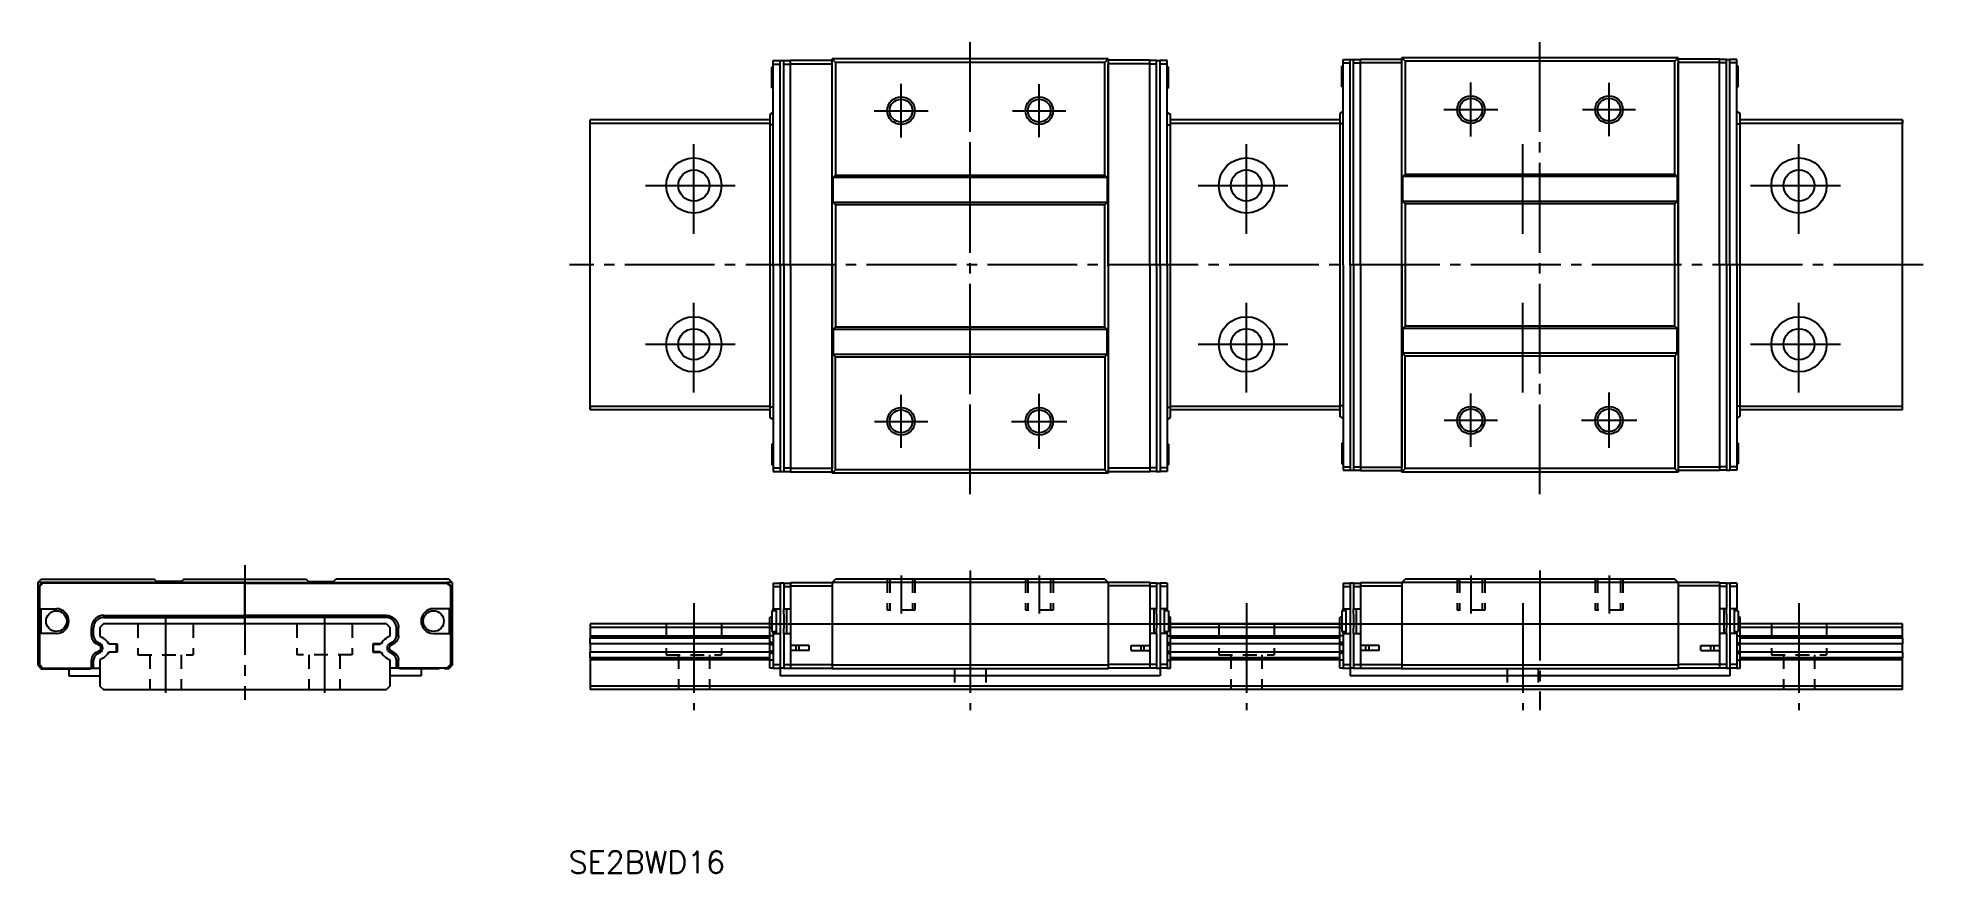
# Model space of a CAD drawing. Extents: x -21 to 252, y 517 to 638.
import ezdxf

# ---------------------------------------------------------------- set-up
doc = ezdxf.new("R2010")
doc.units = 0
doc.linetypes.add('CENTER', pattern=[17.5, 13, -1.5, 1.5, -1.5])
doc.linetypes.add('DASHED', pattern=[3.5, 2, -1.5])
doc.layers.get('0').update_dxf_attribs({"linetype": 'CONTINUOUS'})
doc.layers.add('CENTER', color=1, linetype='CENTER')
doc.styles.get("Standard").update_dxf_attribs({"font": 'txt.shx', "bigfont": '@extfont2.shx'})

msp = doc.modelspace()

# ---------------------------------------------------------------- linework, layer by layer
at = {"color": 7, "linetype": 'CONTINUOUS'}
for p, q in [((85.04, 630.65), (85.04, 633.65)), ((85.24, 633.65), (85.04, 633.65)), ((85.24, 634.6), (86.24, 634.6)), ((85.24, 634.1), (85.24, 634.6)), ((85.24, 604.85), (85.24, 634.1)), ((85.24, 634.1), (86.24, 634.1)), ((86.24, 634.1), (86.24, 634.6)), ((86.24, 634.6), (86.74, 634.6)), ((86.24, 604.85), (86.24, 634.1)), ((86.74, 634.6), (87.74, 634.6)), ((86.74, 634.1), (86.74, 634.6)), ((86.74, 604.85), (86.74, 634.1)), ((86.74, 634.1), (87.74, 634.1)), ((87.74, 634.65), (93.74, 634.65)), ((87.74, 634.15), (87.74, 634.65)), ((87.74, 604.85), (87.74, 634.15)), ((87.74, 634.15), (93.74, 634.15)), ((93.74, 634.15), (93.74, 634.85)), ((93.74, 634.85), (94.24, 634.35)), ((133.74, 634.85), (93.74, 634.85)), ((93.74, 604.85), (93.74, 634.15)), ((93.74, 604.85), (93.74, 634.15)), ((94.24, 634.35), (94.24, 618)), ((133.24, 634.35), (94.24, 634.35)), ((133.24, 634.35), (133.74, 634.85)), ((133.24, 618), (133.24, 634.35)), ((133.74, 634.85), (133.74, 634.15)), ((139.74, 634.65), (133.74, 634.65)), ((139.74, 634.15), (133.74, 634.15)), ((133.74, 604.85), (133.74, 634.15)), ((133.74, 634.15), (133.74, 604.85)), ((139.74, 634.15), (139.74, 634.65)), ((140.74, 634.6), (139.74, 634.6)), ((139.74, 604.85), (139.74, 634.15)), ((140.74, 634.1), (139.74, 634.1)), ((140.74, 634.1), (140.74, 634.6)), ((140.74, 634.6), (141.24, 634.6)), ((140.74, 604.85), (140.74, 634.1)), ((142.24, 634.6), (141.24, 634.6)), ((141.24, 634.1), (141.24, 634.6)), ((142.24, 634.1), (141.24, 634.1)), ((141.24, 604.85), (141.24, 634.1)), ((142.24, 634.1), (142.24, 634.6)), ((142.24, 604.85), (142.24, 634.1)), ((142.44, 633.65), (142.24, 633.65)), ((142.44, 630.65), (142.44, 633.65)), ((167.54, 630.81), (167.54, 633.81)), ((167.74, 633.81), (167.54, 633.81)), ((167.74, 634.76), (168.74, 634.76)), ((167.74, 634.26), (167.74, 634.76)), ((167.74, 605.01), (167.74, 634.26)), ((167.74, 634.26), (168.74, 634.26)), ((168.74, 634.26), (168.74, 634.76)), ((168.74, 634.76), (169.24, 634.76)), ((168.74, 605.01), (168.74, 634.26)), ((169.24, 634.76), (170.24, 634.76)), ((169.24, 634.26), (169.24, 634.76)), ((169.24, 605.01), (169.24, 634.26)), ((169.24, 634.26), (170.24, 634.26)), ((170.24, 634.81), (176.24, 634.81)), ((170.24, 634.31), (170.24, 634.81)), ((170.24, 605.01), (170.24, 634.31)), ((170.24, 634.31), (176.24, 634.31)), ((176.24, 634.31), (176.24, 635.01)), ((176.24, 635.01), (176.74, 634.51)), ((216.24, 635.01), (176.24, 635.01)), ((176.24, 605.01), (176.24, 634.31)), ((176.24, 605.01), (176.24, 634.31)), ((176.74, 634.51), (176.74, 618.16)), ((215.74, 634.51), (176.74, 634.51)), ((215.74, 634.51), (216.24, 635.01)), ((215.74, 618.16), (215.74, 634.51)), ((216.24, 635.01), (216.24, 634.31)), ((222.24, 634.81), (216.24, 634.81)), ((222.24, 634.31), (216.24, 634.31)), ((216.24, 605.01), (216.24, 634.31)), ((216.24, 634.31), (216.24, 605.01)), ((222.24, 634.31), (222.24, 634.81)), ((223.24, 634.76), (222.24, 634.76)), ((222.24, 605.01), (222.24, 634.31)), ((223.24, 634.26), (222.24, 634.26)), ((223.24, 634.26), (223.24, 634.76)), ((223.24, 634.76), (223.74, 634.76)), ((223.24, 605.01), (223.24, 634.26)), ((224.74, 634.76), (223.74, 634.76)), ((223.74, 634.26), (223.74, 634.76)), ((224.74, 634.26), (223.74, 634.26)), ((223.74, 605.01), (223.74, 634.26)), ((224.74, 634.26), (224.74, 634.76)), ((224.74, 605.01), (224.74, 634.26)), ((224.94, 633.81), (224.74, 633.81)), ((224.94, 630.81), (224.94, 633.81)), ((85.04, 630.65), (85.24, 630.65)), ((142.24, 630.65), (142.44, 630.65)), ((167.54, 630.81), (167.74, 630.81)), ((224.74, 630.81), (224.94, 630.81)), ((58.74, 584.01), (58.74, 626.01)), ((84.74, 626.01), (58.74, 626.01)), ((58.74, 625.51), (58.74, 626.01)), ((84.74, 625.51), (58.74, 625.51)), ((85.24, 627.08), (84.74, 626.78)), ((84.74, 626.78), (84.74, 582.92)), ((85.24, 625.28), (84.74, 625.28)), ((142.24, 627.08), (142.74, 626.78)), ((142.24, 625.28), (142.74, 625.28)), ((142.74, 582.92), (142.74, 626.78)), ((167.24, 626.01), (142.74, 626.01)), ((167.24, 625.51), (142.74, 625.51)), ((167.74, 627.24), (167.24, 626.94)), ((167.24, 626.94), (167.24, 583.08)), ((167.74, 625.44), (167.24, 625.44)), ((224.74, 627.24), (225.24, 626.94)), ((224.74, 625.44), (225.24, 625.44)), ((225.24, 583.08), (225.24, 626.94)), ((248.74, 626.01), (225.24, 626.01)), ((248.74, 625.51), (225.24, 625.51)), ((248.74, 584.01), (248.74, 626.01)), ((248.74, 626.01), (248.74, 625.51)), ((93.89, 617.65), (94.24, 618)), ((93.89, 614.05), (93.89, 617.65)), ((133.59, 617.65), (93.89, 617.65)), ((94.24, 618), (133.24, 618)), ((133.24, 618), (133.59, 617.65)), ((133.59, 617.65), (133.59, 614.05)), ((176.39, 617.81), (176.74, 618.16)), ((176.39, 614.21), (176.39, 617.81)), ((216.09, 617.81), (176.39, 617.81)), ((176.74, 618.16), (215.74, 618.16)), ((215.74, 618.16), (216.09, 617.81)), ((216.09, 617.81), (216.09, 614.21)), ((94.24, 613.7), (93.89, 614.05)), ((133.59, 614.05), (93.89, 614.05)), ((94.24, 613.7), (94.24, 596)), ((133.24, 613.7), (94.24, 613.7)), ((133.59, 614.05), (133.24, 613.7)), ((133.24, 596), (133.24, 613.7)), ((176.74, 613.86), (176.39, 614.21)), ((216.09, 614.21), (176.39, 614.21)), ((176.74, 613.86), (176.74, 596.16)), ((215.74, 613.86), (176.74, 613.86)), ((216.09, 614.21), (215.74, 613.86)), ((215.74, 596.16), (215.74, 613.86)), ((85.24, 604.85), (85.24, 575.6)), ((86.24, 604.85), (86.24, 575.6)), ((86.74, 604.85), (86.74, 575.6)), ((87.74, 604.85), (87.74, 575.55)), ((93.74, 604.85), (93.74, 575.55)), ((93.74, 575.55), (93.74, 604.85)), ((133.74, 604.85), (133.74, 575.55)), ((133.74, 604.85), (133.74, 575.55)), ((139.74, 604.85), (139.74, 575.55)), ((140.74, 604.85), (140.74, 575.6)), ((141.24, 604.85), (141.24, 575.6)), ((142.24, 604.85), (142.24, 575.6)), ((167.74, 605.01), (167.74, 575.76)), ((168.74, 605.01), (168.74, 575.76)), ((169.24, 605.01), (169.24, 575.76)), ((170.24, 605.01), (170.24, 575.71)), ((176.24, 605.01), (176.24, 575.71)), ((176.24, 575.71), (176.24, 605.01)), ((216.24, 605.01), (216.24, 575.71)), ((216.24, 605.01), (216.24, 575.71)), ((222.24, 605.01), (222.24, 575.71)), ((223.24, 605.01), (223.24, 575.76)), ((223.74, 605.01), (223.74, 575.76)), ((224.74, 605.01), (224.74, 575.76)), ((94.24, 596), (93.89, 595.65)), ((93.89, 595.65), (93.89, 592.05)), ((133.59, 595.65), (93.89, 595.65)), ((133.24, 596), (94.24, 596)), ((133.59, 595.65), (133.24, 596)), ((133.59, 592.05), (133.59, 595.65)), ((176.74, 596.16), (176.39, 595.81)), ((176.39, 595.81), (176.39, 592.21)), ((216.09, 595.81), (176.39, 595.81)), ((215.74, 596.16), (176.74, 596.16)), ((216.09, 595.81), (215.74, 596.16)), ((216.09, 592.21), (216.09, 595.81)), ((93.89, 592.05), (94.24, 591.7)), ((133.59, 592.05), (93.89, 592.05)), ((94.24, 591.7), (133.24, 591.7)), ((94.24, 575.35), (94.24, 591.7)), ((133.24, 591.7), (133.59, 592.05)), ((133.24, 591.7), (133.24, 575.35)), ((176.39, 592.21), (176.74, 591.86)), ((216.09, 592.21), (176.39, 592.21)), ((176.74, 591.86), (215.74, 591.86)), ((176.74, 575.51), (176.74, 591.86)), ((215.74, 591.86), (216.09, 592.21)), ((215.74, 591.86), (215.74, 575.51)), ((84.74, 584.51), (58.74, 584.51)), ((58.74, 584.51), (58.74, 584.01)), ((85.24, 584.42), (84.74, 584.42)), ((142.24, 584.42), (142.74, 584.42)), ((167.24, 584.51), (142.74, 584.51)), ((167.74, 584.58), (167.24, 584.58)), ((224.74, 584.58), (225.24, 584.58)), ((248.74, 584.51), (225.24, 584.51)), ((248.74, 584.01), (248.74, 584.51)), ((84.74, 584.01), (58.74, 584.01)), ((85.24, 582.62), (84.74, 582.92)), ((142.24, 582.62), (142.74, 582.92)), ((167.24, 584.01), (142.74, 584.01)), ((167.74, 582.78), (167.24, 583.08)), ((224.74, 582.78), (225.24, 583.08)), ((248.74, 584.01), (225.24, 584.01)), ((85.04, 579.05), (85.04, 576.05)), ((85.24, 579.05), (85.04, 579.05)), ((142.44, 579.05), (142.24, 579.05)), ((142.44, 579.05), (142.44, 576.05)), ((167.54, 579.21), (167.54, 576.21)), ((167.74, 579.21), (167.54, 579.21)), ((224.94, 579.21), (224.74, 579.21)), ((224.94, 579.21), (224.94, 576.21)), ((85.04, 576.05), (85.24, 576.05)), ((142.24, 576.05), (142.44, 576.05)), ((167.54, 576.21), (167.74, 576.21)), ((224.74, 576.21), (224.94, 576.21)), ((85.24, 575.6), (86.24, 575.6)), ((85.24, 575.6), (85.24, 575.1)), ((85.24, 575.1), (86.24, 575.1)), ((86.24, 575.6), (86.24, 575.1)), ((86.24, 575.1), (86.74, 575.1)), ((86.74, 575.6), (87.74, 575.6)), ((86.74, 575.6), (86.74, 575.1)), ((86.74, 575.1), (87.74, 575.1)), ((87.74, 575.55), (93.74, 575.55)), ((87.74, 575.55), (87.74, 575.05)), ((87.74, 575.05), (93.74, 575.05)), ((93.74, 574.85), (93.74, 575.55)), ((93.74, 574.85), (94.24, 575.35)), ((133.74, 574.85), (93.74, 574.85)), ((133.24, 575.35), (94.24, 575.35)), ((133.24, 575.35), (133.74, 574.85)), ((139.74, 575.55), (133.74, 575.55)), ((133.74, 575.55), (133.74, 574.85)), ((139.74, 575.05), (133.74, 575.05)), ((140.74, 575.6), (139.74, 575.6)), ((139.74, 575.55), (139.74, 575.05)), ((140.74, 575.1), (139.74, 575.1)), ((140.74, 575.6), (140.74, 575.1)), ((140.74, 575.1), (141.24, 575.1)), ((142.24, 575.6), (141.24, 575.6)), ((141.24, 575.6), (141.24, 575.1)), ((142.24, 575.1), (141.24, 575.1)), ((142.24, 575.6), (142.24, 575.1)), ((167.74, 575.76), (168.74, 575.76)), ((167.74, 575.76), (167.74, 575.26)), ((167.74, 575.26), (168.74, 575.26)), ((168.74, 575.76), (168.74, 575.26)), ((168.74, 575.26), (169.24, 575.26)), ((169.24, 575.76), (170.24, 575.76)), ((169.24, 575.76), (169.24, 575.26)), ((169.24, 575.26), (170.24, 575.26)), ((170.24, 575.71), (176.24, 575.71)), ((170.24, 575.71), (170.24, 575.21)), ((170.24, 575.21), (176.24, 575.21)), ((176.24, 575.01), (176.24, 575.71)), ((176.24, 575.01), (176.74, 575.51)), ((216.24, 575.01), (176.24, 575.01)), ((215.74, 575.51), (176.74, 575.51)), ((215.74, 575.51), (216.24, 575.01)), ((222.24, 575.71), (216.24, 575.71)), ((216.24, 575.71), (216.24, 575.01)), ((222.24, 575.21), (216.24, 575.21)), ((223.24, 575.76), (222.24, 575.76)), ((222.24, 575.71), (222.24, 575.21)), ((223.24, 575.26), (222.24, 575.26)), ((223.24, 575.76), (223.24, 575.26)), ((223.24, 575.26), (223.74, 575.26)), ((224.74, 575.76), (223.74, 575.76)), ((223.74, 575.76), (223.74, 575.26)), ((224.74, 575.26), (223.74, 575.26)), ((224.74, 575.76), (224.74, 575.26)), ((-21.26, 559.01), (-20.76, 559.51)), ((-20.56, 559.01), (-21.26, 559.01)), ((-21.26, 559.01), (-21.26, 547.01)), ((-20.56, 559.01), (-21.06, 558.51)), ((-21.06, 558.51), (-21.06, 549.86)), ((-20.51, 558.91), (-21.01, 558.41)), ((-21.01, 558.41), (-21.01, 555.21)), ((-20.76, 559.51), (-4.41, 559.51)), ((8.74, 559.01), (-20.56, 559.01)), ((8.74, 558.91), (-20.51, 558.91)), ((-4.06, 559.16), (-4.41, 559.51)), ((-0.46, 559.16), (-4.06, 559.16)), ((-0.11, 559.51), (-0.46, 559.16)), ((-0.11, 559.51), (17.59, 559.51)), ((8.74, 558.91), (8.74, 559.01)), ((8.74, 559.01), (38.04, 559.01)), ((8.74, 558.91), (8.74, 559.01)), ((8.74, 558.91), (37.99, 558.91)), ((17.59, 559.51), (17.94, 559.16)), ((17.94, 559.16), (21.54, 559.16)), ((21.54, 559.16), (21.89, 559.51)), ((38.24, 559.51), (21.89, 559.51)), ((37.99, 558.91), (38.49, 558.41)), ((38.04, 559.01), (38.54, 558.51)), ((38.74, 559.01), (38.04, 559.01)), ((38.74, 559.01), (38.24, 559.51)), ((38.49, 558.41), (38.49, 555.21)), ((38.54, 558.51), (38.54, 549.86)), ((38.74, 559.01), (38.74, 547.01)), ((85.24, 558.91), (86.24, 558.91)), ((85.24, 558.91), (85.24, 558.41)), ((85.24, 558.41), (86.24, 558.41)), ((85.24, 558.41), (85.24, 555.21)), ((86.24, 558.91), (86.24, 558.41)), ((86.74, 558.91), (86.24, 558.91)), ((86.24, 558.41), (86.24, 555.21)), ((86.74, 558.91), (87.74, 558.91)), ((86.74, 558.91), (86.74, 558.41)), ((86.74, 558.41), (86.74, 555.21)), ((86.74, 558.41), (87.74, 558.41)), ((87.74, 559.01), (87.74, 558.51)), ((87.74, 559.01), (93.74, 559.01)), ((87.74, 558.51), (93.74, 558.51)), ((87.74, 558.51), (87.74, 549.86)), ((93.74, 559.01), (94.24, 559.51)), ((133.74, 559.01), (93.74, 559.01)), ((93.74, 559.01), (93.74, 547.01)), ((133.24, 559.51), (94.24, 559.51)), ((133.24, 559.51), (133.74, 559.01)), ((139.74, 559.01), (133.74, 559.01)), ((133.74, 559.01), (133.74, 547.01)), ((139.74, 558.51), (133.74, 558.51)), ((139.74, 559.01), (139.74, 558.51)), ((140.74, 558.91), (139.74, 558.91)), ((139.74, 558.51), (139.74, 549.86)), ((140.74, 558.41), (139.74, 558.41)), ((140.74, 558.91), (140.74, 558.41)), ((140.74, 558.91), (141.24, 558.91)), ((140.74, 558.41), (140.74, 555.21)), ((142.24, 558.91), (141.24, 558.91)), ((141.24, 558.91), (141.24, 558.41)), ((142.24, 558.41), (141.24, 558.41)), ((141.24, 558.41), (141.24, 555.21)), ((142.24, 558.91), (142.24, 558.41)), ((142.24, 558.41), (142.24, 555.21)), ((167.74, 558.91), (168.74, 558.91)), ((167.74, 558.91), (167.74, 558.41)), ((167.74, 558.41), (168.74, 558.41)), ((167.74, 558.41), (167.74, 555.21)), ((168.74, 558.91), (168.74, 558.41)), ((169.24, 558.91), (168.74, 558.91)), ((168.74, 558.41), (168.74, 555.21)), ((169.24, 558.91), (170.24, 558.91)), ((169.24, 558.91), (169.24, 558.41)), ((169.24, 558.41), (169.24, 555.21)), ((169.24, 558.41), (170.24, 558.41)), ((170.24, 559.01), (170.24, 558.51)), ((170.24, 559.01), (176.24, 559.01)), ((170.24, 558.51), (176.24, 558.51)), ((170.24, 558.51), (170.24, 549.86)), ((176.24, 559.01), (176.74, 559.51)), ((216.24, 559.01), (176.24, 559.01)), ((176.24, 559.01), (176.24, 547.01)), ((215.74, 559.51), (176.74, 559.51)), ((215.74, 559.51), (216.24, 559.01)), ((222.24, 559.01), (216.24, 559.01)), ((216.24, 559.01), (216.24, 547.01)), ((222.24, 558.51), (216.24, 558.51)), ((222.24, 559.01), (222.24, 558.51)), ((223.24, 558.91), (222.24, 558.91)), ((222.24, 558.51), (222.24, 549.86)), ((223.24, 558.41), (222.24, 558.41)), ((223.24, 558.91), (223.24, 558.41)), ((223.24, 558.91), (223.74, 558.91)), ((223.24, 558.41), (223.24, 555.21)), ((224.74, 558.91), (223.74, 558.91)), ((223.74, 558.91), (223.74, 558.41)), ((224.74, 558.41), (223.74, 558.41)), ((223.74, 558.41), (223.74, 555.21)), ((224.74, 558.91), (224.74, 558.41)), ((224.74, 558.41), (224.74, 555.21)), ((-21.01, 555.21), (-18.56, 555.21)), ((-20.81, 555.21), (-20.81, 551.61)), ((-12.12, 554.19), (-12.21, 554.17)), ((-12.04, 554.21), (-12.12, 554.19)), ((-11.95, 554.23), (-12.04, 554.21)), ((-11.87, 554.24), (-11.95, 554.23)), ((-11.78, 554.24), (-11.87, 554.24)), ((-11.69, 554.24), (-11.78, 554.24)), ((-11.69, 554.24), (-11.69, 553.94)), ((-11.69, 554.24), (8.74, 554.24)), ((29.17, 554.24), (8.74, 554.24)), ((8.74, 553.94), (8.74, 554.24)), ((8.74, 553.94), (8.74, 554.24)), ((29.17, 554.24), (29.17, 553.94)), ((29.17, 554.24), (29.25, 554.24)), ((29.25, 554.24), (29.34, 554.24)), ((29.34, 554.24), (29.43, 554.23)), ((29.43, 554.23), (29.51, 554.21)), ((29.51, 554.21), (29.6, 554.19)), ((29.6, 554.19), (29.68, 554.17)), ((38.49, 555.21), (36.04, 555.21)), ((38.29, 555.21), (38.29, 551.61)), ((85.04, 554.91), (85.04, 551.91)), ((85.64, 554.91), (85.04, 554.91)), ((85.24, 555.21), (86.24, 555.21)), ((85.24, 554.91), (85.24, 555.21)), ((85.64, 555.21), (85.64, 551.61)), ((86.24, 555.21), (86.24, 551.61)), ((86.74, 555.21), (87.74, 555.21)), ((86.74, 554.41), (86.74, 555.21)), ((86.74, 554.41), (86.74, 552.41)), ((87.14, 555.21), (87.14, 551.61)), ((140.74, 555.21), (139.74, 555.21)), ((140.34, 555.21), (140.34, 551.61)), ((140.74, 554.41), (140.74, 555.21)), ((140.74, 554.41), (140.74, 552.41)), ((141.24, 555.21), (141.24, 551.61)), ((142.24, 555.21), (141.24, 555.21)), ((141.84, 555.21), (141.84, 551.61)), ((142.44, 554.91), (141.84, 554.91)), ((142.24, 554.91), (142.24, 555.21)), ((142.44, 554.91), (142.44, 551.91)), ((167.54, 554.91), (167.54, 551.91)), ((168.14, 554.91), (167.54, 554.91)), ((167.74, 555.21), (168.74, 555.21)), ((167.74, 554.91), (167.74, 555.21)), ((168.14, 555.21), (168.14, 551.61)), ((168.74, 555.21), (168.74, 551.61)), ((169.24, 555.21), (170.24, 555.21)), ((169.24, 554.41), (169.24, 555.21)), ((169.24, 554.41), (169.24, 552.41)), ((169.64, 555.21), (169.64, 551.61)), ((223.24, 555.21), (222.24, 555.21)), ((222.84, 555.21), (222.84, 551.61)), ((223.24, 554.41), (223.24, 555.21)), ((223.24, 554.41), (223.24, 552.41)), ((223.74, 555.21), (223.74, 551.61)), ((224.74, 555.21), (223.74, 555.21)), ((224.34, 555.21), (224.34, 551.61)), ((224.94, 554.91), (224.34, 554.91)), ((224.74, 554.91), (224.74, 555.21)), ((224.94, 554.91), (224.94, 551.91)), ((-21.01, 551.61), (-21.01, 547.11)), ((-18.56, 551.61), (-21.01, 551.61)), ((-13.48, 552.68), (-13.49, 552.6)), ((-13.49, 552.6), (-13.49, 552.52)), ((-13.49, 552.52), (-13.49, 552.44)), ((-13.49, 552.44), (-13.19, 552.44)), ((-13.49, 551.28), (-13.49, 552.44)), ((-13.47, 552.76), (-13.48, 552.68)), ((-13.45, 552.84), (-13.47, 552.76)), ((-13.43, 552.93), (-13.45, 552.84)), ((-13.4, 553.01), (-13.43, 552.93)), ((-13.37, 553.09), (-13.4, 553.01)), ((-13.34, 553.17), (-13.37, 553.09)), ((-13.3, 553.25), (-13.34, 553.17)), ((-13.26, 553.33), (-13.3, 553.25)), ((-13.22, 553.4), (-13.26, 553.33)), ((-13.17, 553.47), (-13.22, 553.4)), ((-13.19, 551.28), (-13.19, 552.44)), ((-13.12, 553.54), (-13.17, 553.47)), ((-13.07, 553.61), (-13.12, 553.54)), ((-13.01, 553.67), (-13.07, 553.61)), ((-12.95, 553.74), (-13.01, 553.67)), ((-12.88, 553.8), (-12.95, 553.74)), ((-12.82, 553.85), (-12.88, 553.8)), ((-12.75, 553.9), (-12.82, 553.85)), ((-12.68, 553.95), (-12.75, 553.9)), ((-12.6, 554), (-12.68, 553.95)), ((-12.53, 554.04), (-12.6, 554)), ((-12.45, 554.08), (-12.53, 554.04)), ((-12.37, 554.11), (-12.45, 554.08)), ((-12.29, 554.14), (-12.37, 554.11)), ((-12.21, 554.17), (-12.29, 554.14)), ((-11.76, 553.01), (-12.26, 552.51)), ((-12.26, 552.51), (-12.26, 551.24)), ((29.24, 553.01), (-11.76, 553.01)), ((-11.69, 553.94), (8.74, 553.94)), ((8.74, 553.01), (8.74, 553.94)), ((29.17, 553.94), (8.74, 553.94)), ((8.74, 553.01), (8.74, 553.94)), ((29.24, 553.01), (29.74, 552.51)), ((29.68, 554.17), (29.76, 554.14)), ((29.74, 552.51), (29.74, 551.24)), ((29.76, 554.14), (29.84, 554.11)), ((29.84, 554.11), (29.92, 554.08)), ((29.92, 554.08), (30, 554.04)), ((30, 554.04), (30.08, 554)), ((30.08, 554), (30.15, 553.95)), ((30.15, 553.95), (30.22, 553.9)), ((30.22, 553.9), (30.29, 553.85)), ((30.29, 553.85), (30.36, 553.8)), ((30.36, 553.8), (30.42, 553.74)), ((30.42, 553.74), (30.48, 553.67)), ((30.48, 553.67), (30.54, 553.61)), ((30.54, 553.61), (30.59, 553.54)), ((30.59, 553.54), (30.64, 553.47)), ((30.64, 553.47), (30.69, 553.4)), ((30.67, 551.28), (30.67, 552.44)), ((30.97, 552.44), (30.67, 552.44)), ((30.69, 553.4), (30.74, 553.33)), ((30.74, 553.33), (30.78, 553.25)), ((30.78, 553.25), (30.81, 553.17)), ((30.81, 553.17), (30.85, 553.09)), ((30.85, 553.09), (30.88, 553.01)), ((30.88, 553.01), (30.9, 552.93)), ((30.9, 552.93), (30.92, 552.84)), ((30.92, 552.84), (30.94, 552.76)), ((30.94, 552.76), (30.95, 552.68)), ((30.95, 552.68), (30.96, 552.6)), ((30.96, 552.6), (30.96, 552.52)), ((30.96, 552.52), (30.97, 552.44)), ((30.97, 551.28), (30.97, 552.44)), ((36.04, 551.61), (38.49, 551.61)), ((38.49, 551.61), (38.49, 547.11)), ((84.74, 553.01), (58.74, 553.01)), ((58.74, 553.01), (58.74, 551.24)), ((84.74, 552.51), (58.74, 552.51)), ((85.04, 554.12), (84.74, 553.94)), ((84.74, 546.61), (84.74, 553.94)), ((84.74, 553.01), (225.24, 553.01)), ((85.04, 552.44), (84.74, 552.44)), ((85.04, 551.91), (85.64, 551.91)), ((85.24, 551.61), (85.24, 551.91)), ((85.24, 551.61), (85.24, 547.11)), ((85.24, 551.61), (86.24, 551.61)), ((86.24, 551.61), (86.24, 547.11)), ((86.74, 551.61), (86.74, 552.41)), ((86.74, 551.61), (86.74, 547.11)), ((86.74, 551.61), (87.74, 551.61)), ((140.74, 551.61), (139.74, 551.61)), ((140.74, 551.61), (140.74, 552.41)), ((140.74, 551.61), (140.74, 547.11)), ((141.24, 551.61), (141.24, 547.11)), ((142.24, 551.61), (141.24, 551.61)), ((141.84, 551.91), (142.44, 551.91)), ((142.24, 551.61), (142.24, 551.91)), ((142.24, 551.61), (142.24, 547.11)), ((142.44, 554.12), (142.74, 553.94)), ((142.44, 552.44), (142.74, 552.44)), ((142.74, 546.61), (142.74, 553.94)), ((167.24, 553.01), (142.74, 553.01)), ((167.24, 552.51), (142.74, 552.51)), ((167.54, 554.12), (167.24, 553.94)), ((167.24, 546.61), (167.24, 553.94)), ((167.54, 552.44), (167.24, 552.44)), ((167.54, 551.91), (168.14, 551.91)), ((167.74, 551.61), (167.74, 551.91)), ((167.74, 551.61), (167.74, 547.11)), ((167.74, 551.61), (168.74, 551.61)), ((168.74, 551.61), (168.74, 547.11)), ((169.24, 551.61), (169.24, 552.41)), ((169.24, 551.61), (169.24, 547.11)), ((169.24, 551.61), (170.24, 551.61)), ((223.24, 551.61), (222.24, 551.61)), ((223.24, 551.61), (223.24, 552.41)), ((223.24, 551.61), (223.24, 547.11)), ((223.74, 551.61), (223.74, 547.11)), ((224.74, 551.61), (223.74, 551.61)), ((224.34, 551.91), (224.94, 551.91)), ((224.74, 551.61), (224.74, 551.91)), ((224.74, 551.61), (224.74, 547.11)), ((224.94, 554.12), (225.24, 553.94)), ((224.94, 552.44), (225.24, 552.44)), ((225.24, 546.61), (225.24, 553.94)), ((248.74, 553.01), (225.24, 553.01)), ((248.74, 552.51), (225.24, 552.51)), ((248.74, 551.24), (248.74, 553.01)), ((-21.06, 549.86), (-21.01, 549.86)), ((-21.06, 549.16), (-21.06, 549.86)), ((-21.06, 549.16), (-21.06, 547.11)), ((-21.06, 549.16), (-21.01, 549.16)), ((-13.49, 551.28), (-13.19, 551.28)), ((-13.49, 551.28), (-13.49, 551.22)), ((-13.49, 551.22), (-13.49, 551.17)), ((-13.49, 551.17), (-13.48, 551.12)), ((-13.48, 551.12), (-13.48, 551.06)), ((-13.48, 551.06), (-13.47, 551.01)), ((-13.47, 551.01), (-13.45, 550.96)), ((-13.45, 550.96), (-13.44, 550.9)), ((-13.44, 550.9), (-13.42, 550.85)), ((-13.42, 550.85), (-13.4, 550.8)), ((-13.4, 550.8), (-13.38, 550.75)), ((-13.38, 550.75), (-13.36, 550.7)), ((-13.36, 550.7), (-13.33, 550.65)), ((-13.33, 550.65), (-13.3, 550.6)), ((-13.3, 550.6), (-13.27, 550.56)), ((-13.27, 550.56), (-13.24, 550.51)), ((-13.24, 550.51), (-13.21, 550.47)), ((-13.21, 550.47), (-13.17, 550.42)), ((-13.17, 550.42), (-13.13, 550.38)), ((-13.13, 550.38), (-13.09, 550.34)), ((-13.09, 550.34), (-13.04, 550.3)), ((-13.02, 548.75), (-13.06, 548.72)), ((-13.04, 550.3), (-13, 550.26)), ((-12.98, 548.79), (-13.02, 548.75)), ((-13, 550.26), (-12.95, 550.22)), ((-12.93, 548.82), (-12.98, 548.79)), ((-12.95, 550.22), (-12.9, 550.19)), ((-12.89, 548.85), (-12.93, 548.82)), ((-12.9, 550.19), (-12.84, 550.15)), ((-12.84, 548.88), (-12.89, 548.85)), ((-12.84, 550.15), (-12.69, 550.41)), ((-12.34, 549.86), (-12.84, 550.15)), ((-12.84, 548.88), (-12.34, 549.17)), ((-12.84, 548.88), (-12.69, 548.62)), ((-12.19, 550.12), (-12.69, 550.41)), ((-12.69, 548.62), (-12.19, 548.91)), ((-12.34, 549.86), (-12.19, 550.12)), ((-12.34, 549.86), (-12.32, 549.85)), ((-12.32, 549.18), (-12.34, 549.17)), ((-12.34, 549.17), (-12.19, 548.91)), ((-12.32, 549.85), (-12.31, 549.84)), ((-12.31, 549.19), (-12.32, 549.18)), ((-12.31, 549.84), (-12.29, 549.83)), ((-12.29, 549.2), (-12.31, 549.19)), ((-12.29, 549.83), (-12.28, 549.82)), ((-12.28, 549.21), (-12.29, 549.2)), ((-12.28, 549.82), (-12.26, 549.8)), ((-12.26, 549.23), (-12.28, 549.21)), ((-12.26, 551.24), (-11.7, 550.92)), ((-12.26, 549.8), (-12.25, 549.79)), ((-12.25, 549.24), (-12.26, 549.23)), ((-12.25, 549.79), (-12.24, 549.78)), ((-12.23, 549.25), (-12.25, 549.24)), ((-12.24, 549.78), (-12.22, 549.76)), ((-12.22, 549.27), (-12.23, 549.25)), ((-12.22, 549.76), (-12.21, 549.75)), ((-12.21, 549.28), (-12.22, 549.27)), ((-12.21, 549.75), (-12.2, 549.73)), ((-12.2, 549.3), (-12.21, 549.28)), ((-12.2, 549.73), (-12.19, 549.72)), ((-12.19, 549.32), (-12.2, 549.3)), ((-12.19, 549.72), (-12.18, 549.7)), ((-12.18, 549.33), (-12.19, 549.32)), ((-12.18, 549.7), (-12.17, 549.68)), ((-12.17, 549.35), (-12.18, 549.33)), ((-12.17, 549.68), (-12.17, 549.66)), ((-12.17, 549.66), (-12.16, 549.65)), ((-12.16, 549.38), (-12.17, 549.37)), ((-12.17, 549.37), (-12.17, 549.35)), ((-12.16, 549.65), (-12.15, 549.63)), ((-12.15, 549.4), (-12.16, 549.38)), ((-12.15, 549.63), (-12.15, 549.61)), ((-12.15, 549.61), (-12.15, 549.59)), ((-12.15, 549.59), (-12.14, 549.57)), ((-12.14, 549.46), (-12.15, 549.44)), ((-12.15, 549.44), (-12.15, 549.42)), ((-12.15, 549.42), (-12.15, 549.4)), ((-12.14, 549.57), (-12.14, 549.55)), ((-12.14, 549.55), (-12.14, 549.53)), ((-12.14, 549.53), (-12.14, 549.51)), ((-12.14, 549.51), (-12.14, 549.49)), ((-12.14, 549.49), (-12.14, 549.48)), ((-12.14, 549.48), (-12.14, 549.46)), ((-10.98, 550.11), (-9.76, 550.11)), ((-9.76, 548.91), (-10.98, 548.91)), ((-10.88, 550.06), (-10.91, 550.11)), ((-10.91, 548.91), (-10.88, 548.96)), ((-9.96, 550.06), (-10.88, 550.06)), ((-10.88, 548.96), (-9.96, 548.96)), ((-9.86, 549.06), (-9.86, 549.96)), ((-9.76, 550.11), (-9.76, 548.91)), ((28.45, 550.11), (27.24, 550.11)), ((27.24, 550.11), (27.24, 548.91)), ((27.24, 548.91), (28.45, 548.91)), ((27.34, 549.06), (27.34, 549.96)), ((27.44, 550.06), (28.36, 550.06)), ((28.36, 548.96), (27.44, 548.96)), ((28.36, 550.06), (28.38, 550.11)), ((28.38, 548.91), (28.36, 548.96)), ((29.74, 551.24), (29.18, 550.92)), ((29.62, 549.59), (29.61, 549.57)), ((29.61, 549.57), (29.61, 549.55)), ((29.61, 549.55), (29.61, 549.53)), ((29.61, 549.53), (29.61, 549.51)), ((29.61, 549.51), (29.61, 549.49)), ((29.61, 549.49), (29.61, 549.48)), ((29.61, 549.48), (29.61, 549.46)), ((29.61, 549.46), (29.62, 549.44)), ((29.63, 549.63), (29.62, 549.61)), ((29.62, 549.61), (29.62, 549.59)), ((29.62, 549.44), (29.62, 549.42)), ((29.62, 549.42), (29.63, 549.4)), ((29.64, 549.66), (29.63, 549.65)), ((29.63, 549.65), (29.63, 549.63)), ((29.63, 549.4), (29.63, 549.38)), ((29.63, 549.38), (29.64, 549.37)), ((29.65, 549.68), (29.64, 549.66)), ((29.64, 549.37), (29.65, 549.35)), ((29.66, 549.7), (29.65, 549.68)), ((29.65, 549.35), (29.65, 549.33)), ((29.65, 549.33), (29.66, 549.32)), ((29.66, 550.12), (30.17, 550.41)), ((29.81, 549.86), (29.66, 550.12)), ((29.67, 549.73), (29.66, 549.72)), ((29.66, 549.72), (29.66, 549.7)), ((29.66, 549.32), (29.67, 549.3)), ((29.81, 549.17), (29.66, 548.91)), ((30.17, 548.62), (29.66, 548.91)), ((29.68, 549.75), (29.67, 549.73)), ((29.67, 549.3), (29.68, 549.28)), ((29.7, 549.76), (29.68, 549.75)), ((29.68, 549.28), (29.69, 549.27)), ((29.69, 549.27), (29.71, 549.25)), ((29.71, 549.78), (29.7, 549.76)), ((29.72, 549.79), (29.71, 549.78)), ((29.71, 549.25), (29.72, 549.24)), ((29.73, 549.8), (29.72, 549.79)), ((29.72, 549.24), (29.73, 549.23)), ((29.75, 549.82), (29.73, 549.8)), ((29.73, 549.23), (29.75, 549.21)), ((29.76, 549.83), (29.75, 549.82)), ((29.75, 549.21), (29.76, 549.2)), ((29.78, 549.84), (29.76, 549.83)), ((29.76, 549.2), (29.78, 549.19)), ((29.79, 549.85), (29.78, 549.84)), ((29.78, 549.19), (29.79, 549.18)), ((29.81, 549.86), (29.79, 549.85)), ((29.79, 549.18), (29.81, 549.17)), ((29.81, 549.86), (30.32, 550.15)), ((30.32, 548.88), (29.81, 549.17)), ((30.32, 550.15), (30.17, 550.41)), ((30.32, 548.88), (30.17, 548.62)), ((30.37, 550.19), (30.32, 550.15)), ((30.32, 548.88), (30.36, 548.85)), ((30.36, 548.85), (30.41, 548.82)), ((30.42, 550.22), (30.37, 550.19)), ((30.41, 548.82), (30.45, 548.79)), ((30.47, 550.26), (30.42, 550.22)), ((30.45, 548.79), (30.49, 548.75)), ((30.52, 550.3), (30.47, 550.26)), ((30.49, 548.75), (30.54, 548.72)), ((30.56, 550.34), (30.52, 550.3)), ((30.6, 550.38), (30.56, 550.34)), ((30.64, 550.42), (30.6, 550.38)), ((30.68, 550.47), (30.64, 550.42)), ((30.97, 551.28), (30.67, 551.28)), ((30.72, 550.51), (30.68, 550.47)), ((30.75, 550.56), (30.72, 550.51)), ((30.78, 550.6), (30.75, 550.56)), ((30.81, 550.65), (30.78, 550.6)), ((30.83, 550.7), (30.81, 550.65)), ((30.85, 550.75), (30.83, 550.7)), ((30.87, 550.8), (30.85, 550.75)), ((30.89, 550.85), (30.87, 550.8)), ((30.91, 550.9), (30.89, 550.85)), ((30.93, 550.96), (30.91, 550.9)), ((30.94, 551.01), (30.93, 550.96)), ((30.95, 551.06), (30.94, 551.01)), ((30.96, 551.12), (30.95, 551.06)), ((30.97, 551.22), (30.96, 551.17)), ((30.96, 551.17), (30.96, 551.12)), ((30.97, 551.28), (30.97, 551.22)), ((38.54, 549.86), (38.49, 549.86)), ((38.54, 549.16), (38.49, 549.16)), ((38.54, 549.16), (38.54, 549.86)), ((38.54, 549.16), (38.54, 547.11)), ((84.74, 551.24), (58.74, 551.24)), ((58.74, 551.24), (58.74, 550.92)), ((84.74, 550.92), (58.74, 550.92)), ((58.74, 550.11), (58.74, 550.92)), ((84.74, 550.11), (58.74, 550.11)), ((58.74, 550.11), (58.74, 548.91)), ((84.74, 548.91), (58.74, 548.91)), ((58.74, 548.11), (58.74, 548.91)), ((85.24, 551.28), (84.74, 551.28)), ((85.24, 550.15), (84.74, 550.41)), ((85.24, 549.86), (84.74, 550.12)), ((85.24, 549.17), (84.74, 548.91)), ((85.24, 548.88), (84.74, 548.62)), ((87.74, 549.86), (87.74, 549.16)), ((90.44, 549.86), (87.74, 549.86)), ((87.74, 549.16), (87.74, 547.11)), ((90.44, 549.16), (87.74, 549.16)), ((88.54, 549.16), (88.54, 549.86)), ((89, 549.16), (89, 549.86)), ((90.44, 549.16), (90.44, 549.86)), ((137.04, 549.86), (139.74, 549.86)), ((137.04, 549.16), (137.04, 549.86)), ((137.04, 549.16), (139.74, 549.16)), ((138.48, 549.16), (138.48, 549.86)), ((138.94, 549.16), (138.94, 549.86)), ((139.74, 549.86), (139.74, 549.16)), ((139.74, 549.16), (139.74, 547.11)), ((142.24, 551.28), (142.74, 551.28)), ((142.24, 550.15), (142.74, 550.41)), ((142.24, 549.86), (142.74, 550.12)), ((142.24, 549.17), (142.74, 548.91)), ((142.24, 548.88), (142.74, 548.62)), ((167.24, 551.24), (142.74, 551.24)), ((167.24, 550.92), (142.74, 550.92)), ((167.24, 550.11), (142.74, 550.11)), ((167.24, 548.91), (142.74, 548.91)), ((167.74, 551.28), (167.24, 551.28)), ((167.74, 550.15), (167.24, 550.41)), ((167.74, 549.86), (167.24, 550.12)), ((167.74, 549.17), (167.24, 548.91)), ((167.74, 548.88), (167.24, 548.62)), ((170.24, 549.86), (170.24, 549.16)), ((172.94, 549.86), (170.24, 549.86)), ((170.24, 549.16), (170.24, 547.11)), ((172.94, 549.16), (170.24, 549.16)), ((171.04, 549.16), (171.04, 549.86)), ((171.5, 549.16), (171.5, 549.86)), ((172.94, 549.16), (172.94, 549.86)), ((219.54, 549.86), (222.24, 549.86)), ((219.54, 549.16), (219.54, 549.86)), ((219.54, 549.16), (222.24, 549.16)), ((220.98, 549.16), (220.98, 549.86)), ((221.44, 549.16), (221.44, 549.86)), ((222.24, 549.86), (222.24, 549.16)), ((222.24, 549.16), (222.24, 547.11)), ((224.74, 551.28), (225.24, 551.28)), ((224.74, 550.15), (225.24, 550.41)), ((224.74, 549.86), (225.24, 550.12)), ((224.74, 549.17), (225.24, 548.91)), ((224.74, 548.88), (225.24, 548.62)), ((248.74, 551.24), (225.24, 551.24)), ((248.74, 550.92), (225.24, 550.92)), ((248.74, 550.11), (225.24, 550.11)), ((248.74, 548.91), (225.24, 548.91)), ((248.74, 550.92), (248.74, 551.24)), ((248.74, 550.92), (248.74, 550.11)), ((248.74, 548.91), (248.74, 550.11)), ((248.74, 548.91), (248.74, 548.11)), ((-21.26, 547.01), (-20.76, 546.51)), ((-21.06, 547.11), (-20.56, 546.61)), ((-21.01, 547.11), (-20.51, 546.61)), ((-20.76, 546.51), (-13.74, 546.51)), ((-20.56, 546.61), (-20.51, 546.61)), ((-20.51, 546.61), (-13.49, 546.61)), ((-16.76, 546.51), (-16.76, 545.51)), ((-13.74, 546.51), (-13.52, 546.61)), ((-13.48, 547.93), (-13.49, 547.87)), ((-13.49, 547.87), (-13.49, 547.81)), ((-13.49, 547.81), (-13.49, 547.75)), ((-13.49, 547.75), (-13.19, 547.75)), ((-13.49, 546.61), (-13.49, 547.75)), ((-13.49, 546.61), (-13.19, 546.61)), ((-13.47, 548), (-13.48, 547.93)), ((-13.46, 548.05), (-13.47, 548)), ((-13.44, 548.11), (-13.46, 548.05)), ((-13.42, 548.17), (-13.44, 548.11)), ((-13.4, 548.22), (-13.42, 548.17)), ((-13.38, 548.28), (-13.4, 548.22)), ((-13.36, 548.33), (-13.38, 548.28)), ((-13.33, 548.38), (-13.36, 548.33)), ((-13.31, 548.42), (-13.33, 548.38)), ((-13.28, 548.47), (-13.31, 548.42)), ((-13.25, 548.51), (-13.28, 548.47)), ((-13.21, 548.56), (-13.25, 548.51)), ((-13.18, 548.6), (-13.21, 548.56)), ((-13.19, 546.61), (-13.19, 547.75)), ((-13.19, 546.61), (-12.26, 546.61)), ((-13.14, 548.64), (-13.18, 548.6)), ((-13.1, 548.68), (-13.14, 548.64)), ((-13.06, 548.72), (-13.1, 548.68)), ((-11.7, 548.11), (-12.26, 547.79)), ((-12.26, 547.79), (-12.26, 544.01)), ((29.18, 548.11), (29.74, 547.79)), ((29.74, 547.79), (29.74, 544.01)), ((30.67, 546.61), (29.74, 546.61)), ((30.54, 548.72), (30.58, 548.68)), ((30.58, 548.68), (30.61, 548.64)), ((30.61, 548.64), (30.65, 548.6)), ((30.65, 548.6), (30.69, 548.56)), ((30.67, 546.61), (30.67, 547.75)), ((30.97, 547.75), (30.67, 547.75)), ((30.97, 546.61), (30.67, 546.61)), ((30.69, 548.56), (30.72, 548.51)), ((30.72, 548.51), (30.75, 548.47)), ((30.75, 548.47), (30.78, 548.42)), ((30.78, 548.42), (30.81, 548.38)), ((30.81, 548.38), (30.83, 548.33)), ((30.83, 548.33), (30.86, 548.28)), ((30.86, 548.28), (30.88, 548.22)), ((30.88, 548.22), (30.9, 548.17)), ((30.9, 548.17), (30.92, 548.11)), ((30.92, 548.11), (30.93, 548.05)), ((30.93, 548.05), (30.94, 548)), ((30.94, 548), (30.95, 547.93)), ((30.95, 547.93), (30.96, 547.87)), ((30.96, 547.87), (30.96, 547.81)), ((30.96, 547.81), (30.97, 547.75)), ((30.97, 546.61), (30.97, 547.75)), ((37.99, 546.61), (30.97, 546.61)), ((31.21, 546.51), (30.99, 546.61)), ((36.84, 546.51), (31.21, 546.51)), ((34.24, 546.51), (34.24, 545.51)), ((38.24, 546.51), (37.64, 546.51)), ((38.49, 547.11), (37.99, 546.61)), ((38.04, 546.61), (37.99, 546.61)), ((38.54, 547.11), (38.04, 546.61)), ((38.74, 547.01), (38.24, 546.51)), ((84.74, 548.11), (58.74, 548.11)), ((58.74, 548.11), (58.74, 547.79)), ((84.74, 547.79), (58.74, 547.79)), ((58.74, 547.79), (58.74, 543.51)), ((85.24, 547.75), (84.74, 547.75)), ((85.24, 546.61), (84.74, 546.61)), ((85.24, 547.11), (85.24, 546.61)), ((85.24, 547.11), (86.24, 547.11)), ((85.24, 546.61), (86.24, 546.61)), ((86.24, 547.11), (86.24, 546.61)), ((86.74, 546.61), (86.24, 546.61)), ((86.24, 546.61), (86.24, 545.51)), ((86.74, 547.11), (86.74, 546.61)), ((86.74, 547.11), (87.74, 547.11)), ((86.74, 546.61), (87.74, 546.61)), ((87.74, 547.11), (93.74, 547.11)), ((87.74, 547.11), (87.74, 546.61)), ((87.74, 546.61), (93.74, 546.61)), ((133.74, 547.01), (93.74, 547.01)), ((93.74, 547.01), (93.74, 546.51)), ((133.74, 546.51), (93.74, 546.51)), ((139.74, 547.11), (133.74, 547.11)), ((133.74, 547.01), (133.74, 546.51)), ((139.74, 546.61), (133.74, 546.61)), ((140.74, 547.11), (139.74, 547.11)), ((139.74, 547.11), (139.74, 546.61)), ((140.74, 546.61), (139.74, 546.61)), ((140.74, 547.11), (140.74, 546.61)), ((140.74, 546.61), (141.24, 546.61)), ((142.24, 547.11), (141.24, 547.11)), ((141.24, 547.11), (141.24, 546.61)), ((142.24, 546.61), (141.24, 546.61)), ((141.24, 546.61), (141.24, 545.51)), ((142.24, 547.75), (142.74, 547.75)), ((142.24, 547.11), (142.24, 546.61)), ((142.24, 546.61), (142.74, 546.61)), ((167.24, 548.11), (142.74, 548.11)), ((167.24, 547.79), (142.74, 547.79)), ((167.74, 547.75), (167.24, 547.75)), ((167.74, 546.61), (167.24, 546.61)), ((167.74, 547.11), (167.74, 546.61)), ((167.74, 547.11), (168.74, 547.11)), ((167.74, 546.61), (168.74, 546.61)), ((168.74, 547.11), (168.74, 546.61)), ((169.24, 546.61), (168.74, 546.61)), ((168.74, 546.61), (168.74, 545.51)), ((169.24, 547.11), (169.24, 546.61)), ((169.24, 547.11), (170.24, 547.11)), ((169.24, 546.61), (170.24, 546.61)), ((170.24, 547.11), (176.24, 547.11)), ((170.24, 547.11), (170.24, 546.61)), ((170.24, 546.61), (176.24, 546.61)), ((216.24, 547.01), (176.24, 547.01)), ((176.24, 547.01), (176.24, 546.51)), ((216.24, 546.51), (176.24, 546.51)), ((222.24, 547.11), (216.24, 547.11)), ((216.24, 547.01), (216.24, 546.51)), ((222.24, 546.61), (216.24, 546.61)), ((223.24, 547.11), (222.24, 547.11)), ((222.24, 547.11), (222.24, 546.61)), ((223.24, 546.61), (222.24, 546.61)), ((223.24, 547.11), (223.24, 546.61)), ((223.24, 546.61), (223.74, 546.61)), ((224.74, 547.11), (223.74, 547.11)), ((223.74, 547.11), (223.74, 546.61)), ((224.74, 546.61), (223.74, 546.61)), ((223.74, 546.61), (223.74, 545.51)), ((224.74, 547.75), (225.24, 547.75)), ((224.74, 547.11), (224.74, 546.61)), ((224.74, 546.61), (225.24, 546.61)), ((248.74, 548.11), (225.24, 548.11)), ((248.74, 547.79), (225.24, 547.79)), ((248.74, 547.79), (248.74, 548.11)), ((248.74, 543.51), (248.74, 547.79)), ((-16.76, 545.51), (-12.26, 545.51)), ((-12.26, 544.01), (-11.76, 543.51)), ((-11.76, 543.51), (29.24, 543.51)), ((29.74, 544.01), (29.24, 543.51)), ((34.24, 545.51), (29.74, 545.51)), ((248.74, 544.01), (58.74, 544.01)), ((248.74, 543.51), (58.74, 543.51)), ((141.24, 545.51), (86.24, 545.51)), ((223.74, 545.51), (168.74, 545.51))]:
    msp.add_line(p, q, dxfattribs=at)
at = {"color": 3, "linetype": 'DASHED'}
for p, q in [((101.74, 559.51), (101.74, 555.01)), ((102.09, 559.51), (102.09, 555.01)), ((105.39, 559.51), (105.39, 555.01)), ((105.74, 559.51), (105.74, 555.01)), ((121.74, 559.51), (121.74, 555.01)), ((122.09, 559.51), (122.09, 555.01)), ((125.39, 559.51), (125.39, 555.01)), ((125.74, 559.51), (125.74, 555.01)), ((184.24, 559.51), (184.24, 555.01)), ((184.59, 559.51), (184.59, 555.01)), ((187.89, 559.51), (187.89, 555.01)), ((188.24, 559.51), (188.24, 555.01)), ((204.24, 559.51), (204.24, 555.01)), ((204.59, 559.51), (204.59, 555.01)), ((207.89, 559.51), (207.89, 555.01)), ((208.24, 559.51), (208.24, 555.01)), ((105.74, 555.01), (101.74, 555.01)), ((125.74, 555.01), (121.74, 555.01)), ((188.24, 555.01), (184.24, 555.01)), ((208.24, 555.01), (204.24, 555.01)), ((-6.76, 553.01), (-6.76, 548.51)), ((1.24, 553.01), (1.24, 548.51)), ((16.24, 553.01), (16.24, 548.51)), ((24.24, 553.01), (24.24, 548.51)), ((69.74, 553.01), (69.74, 548.51)), ((77.74, 553.01), (77.74, 548.51)), ((149.74, 553.01), (149.74, 548.51)), ((157.74, 553.01), (157.74, 548.51)), ((229.74, 553.01), (229.74, 548.51)), ((237.74, 553.01), (237.74, 548.51)), ((-6.76, 548.51), (1.24, 548.51)), ((-5.01, 548.51), (-5.01, 543.51)), ((-0.51, 548.51), (-0.51, 543.51)), ((24.24, 548.51), (16.24, 548.51)), ((17.99, 548.51), (17.99, 543.51)), ((22.49, 548.51), (22.49, 543.51)), ((69.74, 548.51), (77.74, 548.51)), ((71.49, 548.51), (71.49, 543.51)), ((75.99, 548.51), (75.99, 543.51)), ((111.49, 546.51), (111.49, 543.51)), ((115.99, 546.51), (115.99, 543.51)), ((149.74, 548.51), (157.74, 548.51)), ((151.49, 548.51), (151.49, 543.51)), ((155.99, 548.51), (155.99, 543.51)), ((191.49, 546.51), (191.49, 543.51)), ((195.99, 546.51), (195.99, 543.51)), ((229.74, 548.51), (237.74, 548.51)), ((231.49, 548.51), (231.49, 543.51)), ((235.99, 548.51), (235.99, 543.51))]:
    msp.add_line(p, q, dxfattribs=at)
at = {"color": 3, "linetype": 'CONTINUOUS'}
for centre in [(103.74, 627.35), (123.74, 627.35), (186.24, 627.51), (206.24, 627.51), (103.74, 582.35), (123.74, 582.35), (186.24, 582.51), (206.24, 582.51)]:
    msp.add_circle(centre, 2, dxfattribs=at)
at = {"color": 7, "linetype": 'CONTINUOUS'}
for centre, radius in [((103.74, 627.35), 1.65), ((123.74, 627.35), 1.65), ((186.24, 627.51), 1.65), ((206.24, 627.51), 1.65), ((73.74, 616.51), 4), ((153.74, 616.51), 4), ((233.74, 616.51), 4), ((73.74, 616.51), 2.25), ((153.74, 616.51), 2.25), ((233.74, 616.51), 2.25), ((73.74, 593.51), 4), ((73.74, 593.51), 2.25), ((153.74, 593.51), 4), ((153.74, 593.51), 2.25), ((233.74, 593.51), 4), ((233.74, 593.51), 2.25), ((103.74, 582.35), 1.65), ((123.74, 582.35), 1.65), ((186.24, 582.51), 1.65), ((206.24, 582.51), 1.65), ((-18.56, 553.41), 1.5), ((36.04, 553.41), 1.5)]:
    msp.add_circle(centre, radius, dxfattribs=at)
for centre, radius, start, end in [((-18.56, 553.41), 1.8, 270, 90), ((36.04, 553.41), 1.8, 90, 270), ((-11.69, 552.44), 1.5, 90, 180), ((29.17, 552.44), 1.5, 0, 90), ((-12.19, 551.28), 1, 180, 240), ((-12.54, 549.51), 0.7, 300, 60), ((-12.58, 549.4), 1.75, 24.1151, 60), ((-12.58, 549.63), 1.75, 300, 335.8849), ((-9.96, 549.96), 0.1, 0, 90), ((-9.96, 549.06), 0.1, 270, 0), ((27.44, 549.96), 0.1, 90, 180), ((27.44, 549.06), 0.1, 180, 270), ((30.05, 549.4), 1.75, 120, 155.8849), ((30.05, 549.63), 1.75, 204.1151, 240), ((30.01, 549.51), 0.7, 120, 240), ((29.67, 551.28), 1, 300, 0), ((-12.19, 547.75), 1, 120, 180), ((29.67, 547.75), 1, 0, 60), ((37.24, 546.21), 0.5, 126.8699, 143.1301), ((37.24, 546.21), 0.5, 36.8699, 53.1301)]:
    msp.add_arc(centre, radius, start, end, dxfattribs=at)
at = {"layer": 'CENTER', "color": 1, "linetype": 'CENTER'}
for p, q in [((113.74, 571.78), (113.74, 637.92)), ((196.24, 571.78), (196.24, 637.92)), ((103.74, 623.45), (103.74, 631.25)), ((123.74, 623.5), (123.74, 631.2)), ((186.24, 623.61), (186.24, 631.41)), ((206.24, 623.66), (206.24, 631.36)), ((99.84, 627.35), (107.64, 627.35)), ((119.89, 627.35), (127.59, 627.35)), ((182.34, 627.51), (190.14, 627.51)), ((202.39, 627.51), (210.09, 627.51)), ((73.74, 609.51), (73.74, 623.51)), ((113.74, 609.51), (113.74, 623.51)), ((153.74, 609.51), (153.74, 623.51)), ((193.74, 609.51), (193.74, 623.51)), ((233.74, 609.51), (233.74, 623.51)), ((66.74, 616.51), (80.74, 616.51)), ((146.74, 616.51), (160.74, 616.51)), ((226.74, 616.51), (240.74, 616.51)), ((251.74, 605.01), (55.74, 605.01)), ((73.74, 586.51), (73.74, 600.51)), ((113.74, 586.51), (113.74, 600.51)), ((153.74, 586.51), (153.74, 600.51)), ((193.74, 586.51), (193.74, 600.51)), ((233.74, 586.51), (233.74, 600.51)), ((66.74, 593.51), (80.74, 593.51)), ((146.74, 593.51), (160.74, 593.51)), ((226.74, 593.51), (240.74, 593.51)), ((103.74, 578.5), (103.74, 586.2)), ((123.74, 578.35), (123.74, 586.35)), ((186.24, 578.66), (186.24, 586.36)), ((206.24, 578.51), (206.24, 586.51)), ((99.89, 582.35), (107.59, 582.35)), ((119.74, 582.35), (127.74, 582.35)), ((182.39, 582.51), (190.09, 582.51)), ((202.24, 582.51), (210.24, 582.51)), ((8.74, 561.51), (8.74, 542.01)), ((103.74, 560.01), (103.74, 554.51)), ((113.74, 560.73), (113.74, 545.3)), ((123.74, 560.01), (123.74, 554.51)), ((186.24, 560.01), (186.24, 554.51)), ((196.24, 560.73), (196.24, 540.51)), ((206.24, 560.01), (206.24, 554.51)), ((8.74, 554.24), (8.74, 558.91)), ((8.74, 554.24), (8.74, 558.91)), ((73.74, 556.01), (73.74, 540.51)), ((113.74, 556.01), (113.74, 540.51)), ((153.74, 556.01), (153.74, 540.51)), ((193.74, 556.01), (193.74, 540.51)), ((233.74, 556.01), (233.74, 540.51)), ((-2.76, 554.01), (-2.76, 543.01)), ((20.24, 554.01), (20.24, 543.01))]:
    msp.add_line(p, q, dxfattribs=at)
for centre in [(103.74, 627.35), (123.74, 627.35), (186.24, 627.51), (206.24, 627.51), (103.74, 582.35), (123.74, 582.35), (186.24, 582.51), (206.24, 582.51)]:
    msp.add_circle(centre, 0.00017, dxfattribs=at)

# ---------------------------------------------------------------- texts
at = {"color": 7, "linetype": 'CONTINUOUS'}
msp.add_text('SE2BWD16', height=3.2, dxfattribs=at).set_placement((55.63, 516.88))

doc.saveas('drawing.dxf')
